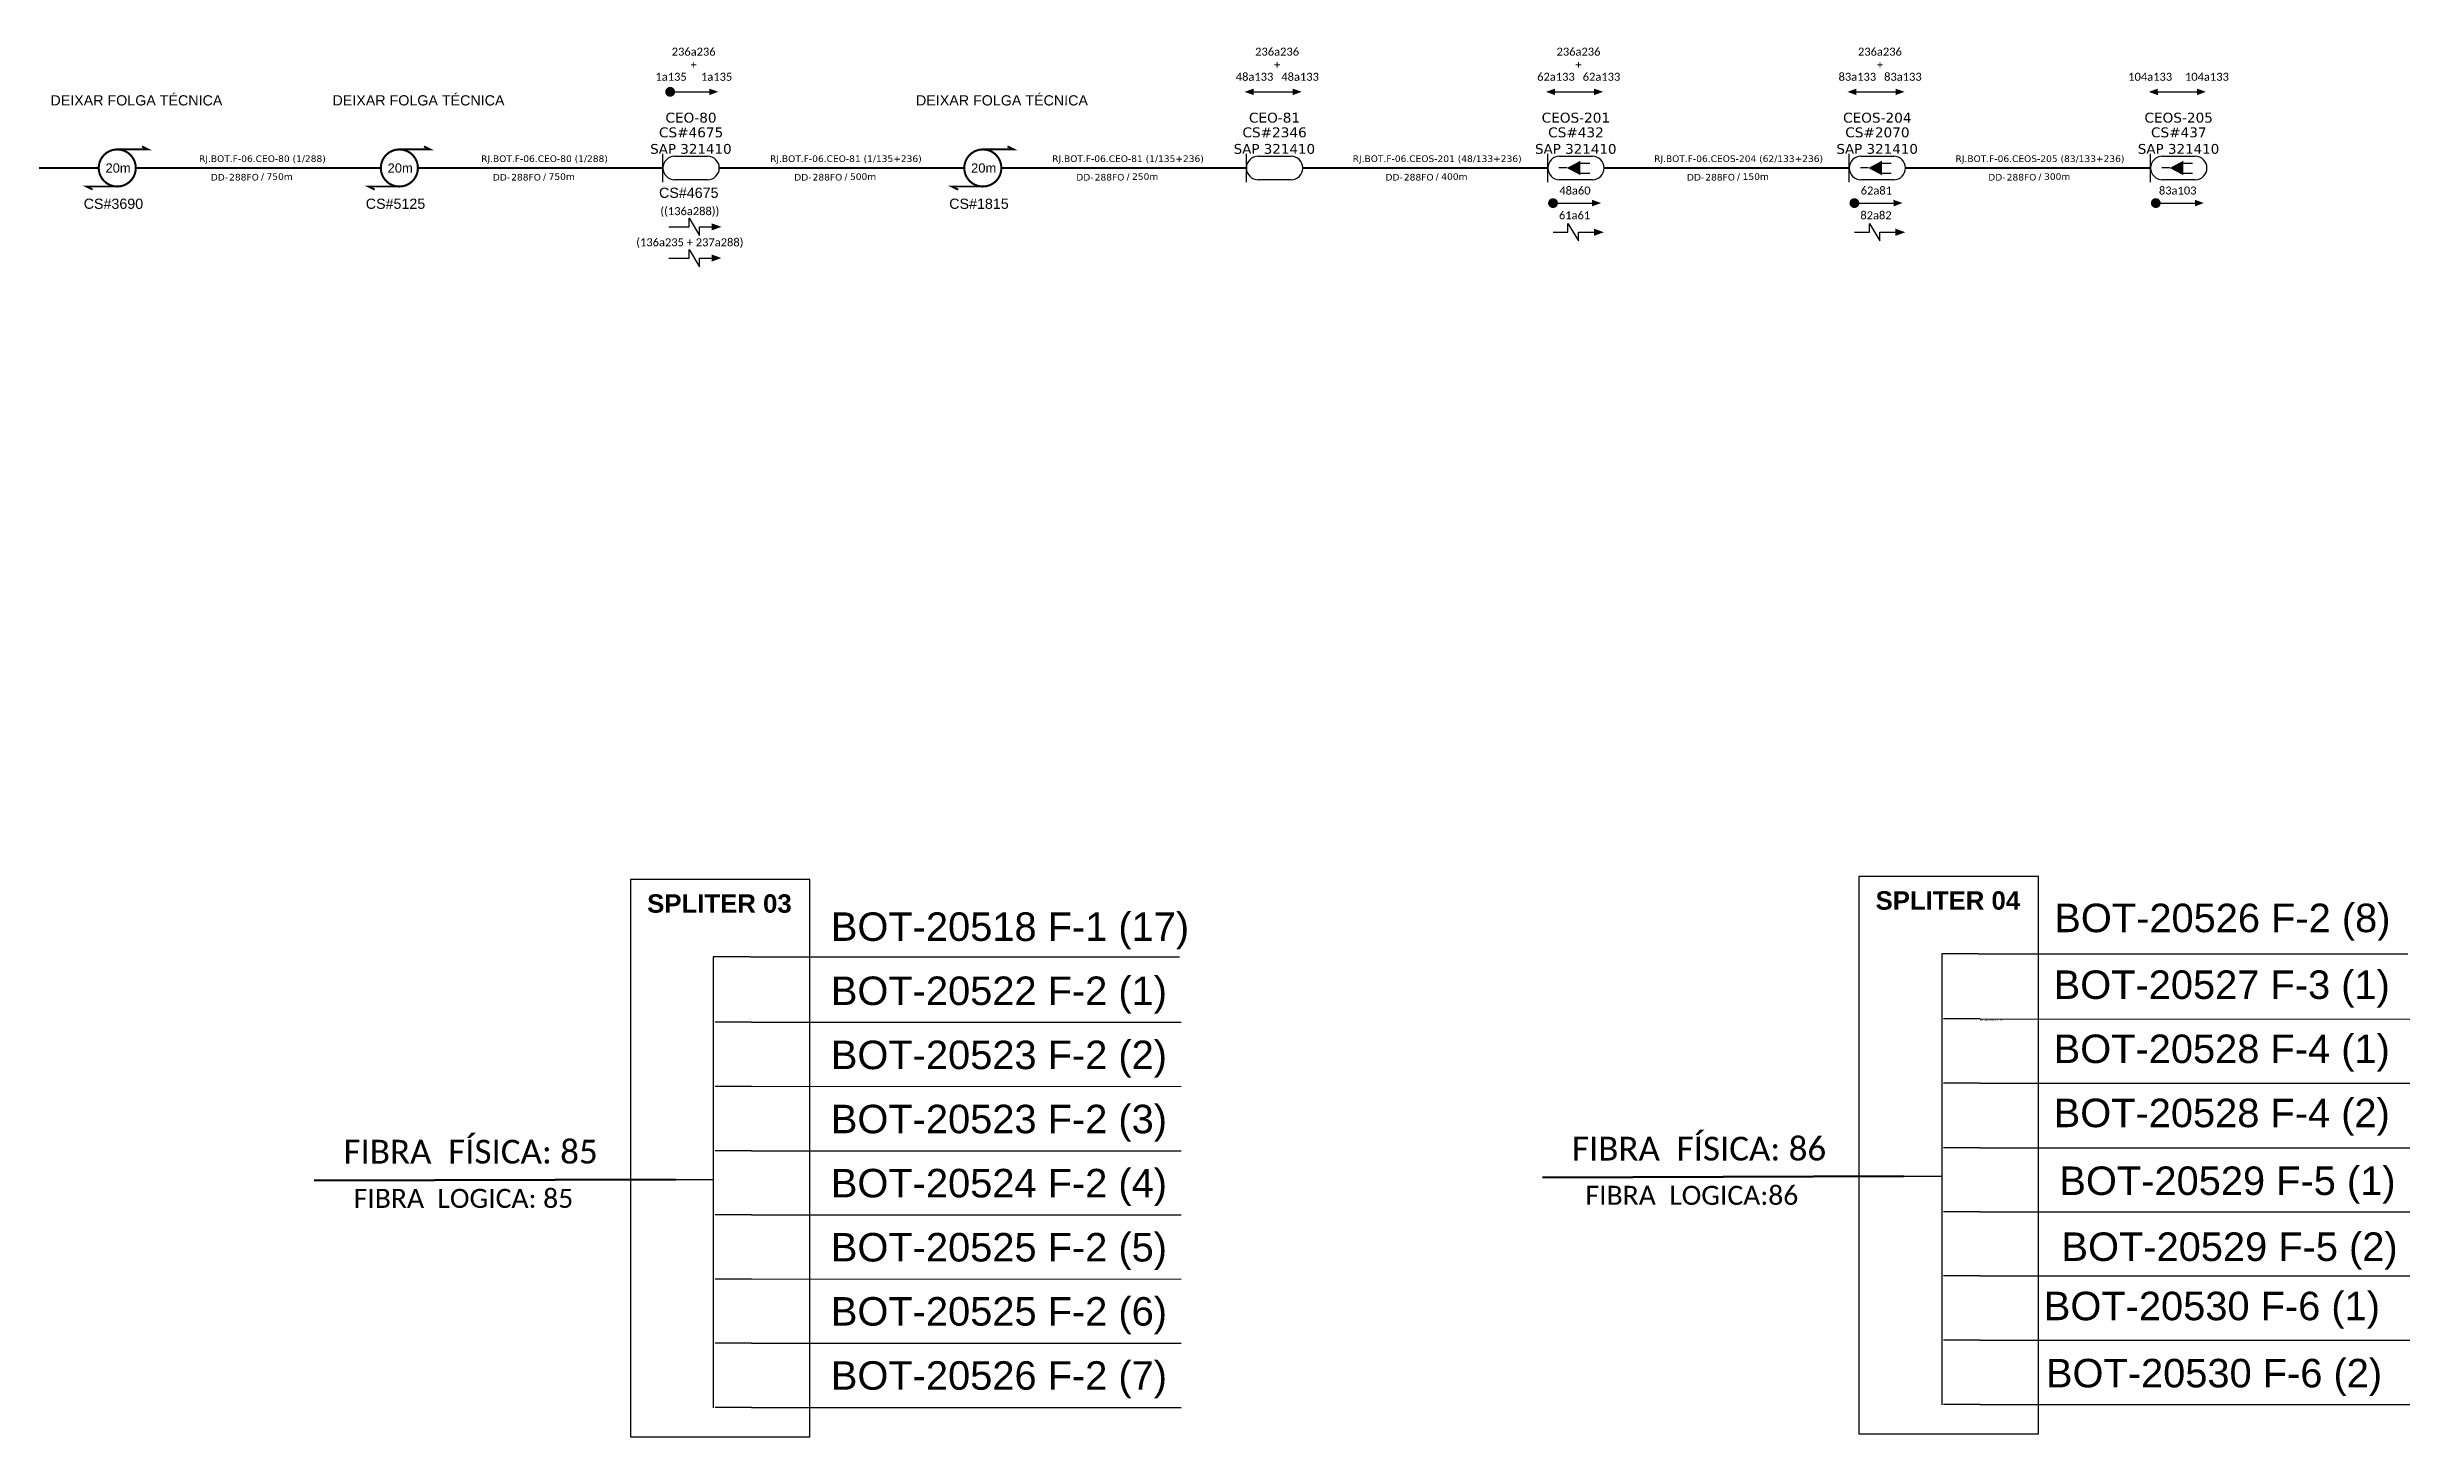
# Model space of a CAD drawing. Header units: millimetres. Extents: x 4089310 to 4461670, y -135350 to 284039.
# Drawn here: x 4190408 to 4293848, y 218167 to 278998 of the extents above; entities that cross this region are included whole.
import ezdxf
from ezdxf.enums import TextEntityAlignment as Align

# ---------------------------------------------------------------- set-up
doc = ezdxf.new("R2010")
doc.units = ezdxf.units.MM
for name, color, linetype in [('20.4-CEOS', 1, 'Continuous'), ('20.5-CABO AÉREO', 1, 'Continuous'), ('CEO', 1, 'Continuous'), ('SETA', 7, 'Continuous')]:
    doc.layers.add(name, color=color, linetype=linetype)
doc.layers.add('40.1-ETIQUETAS', color=1, linetype='Continuous', lineweight=20)
doc.styles.add('ARIAL', font='arial.ttf')
doc.styles.add('siredit', font='verdana.ttf')
doc.styles.get("Standard").update_dxf_attribs({"font": 'arial.ttf'})

# ---------------------------------------------------------------- blocks, each defined once
blk = doc.blocks.new('ETIQUETA_RS5F')
at = {"layer": '40.1-ETIQUETAS', "color": 0, "style": 'siredit'}
blk.add_text('/', height=1.5, dxfattribs=at).set_placement((1.55, -1.95), align=Align.MIDDLE_RIGHT)
for tag, p in [('ETIQUETA_R_SECUNDARIA', (1.18, 2.1)), ('ETIQUETA_R_PRIMARIA', (1.18, 4.1)), ('F_ATIVAS/F_MORTAS', (1.11, -4.24))]:
    blk.add_attdef(tag, text='', height=1.5, dxfattribs=at).set_placement(p, align=Align.MIDDLE_CENTER)
for tag, p in [('TIPO_CABO', (-6.62, -2.12)), ('CAP_CABO', (0.37, -2.09))]:
    blk.add_attdef(tag, text='', height=1.5, dxfattribs=at).set_placement(p, align=Align.MIDDLE_RIGHT)
blk.add_attdef('METROS', text='', height=1.5, dxfattribs=at).set_placement((2.11, -1.95), align=Align.MIDDLE_LEFT)
for tag, p in [('FUSÃO_1', (0.82, -8.39)), ('FUSÃO_2', (0.82, -10.6)), ('FUSÃO_3', (0.82, -12.93)), ('FUSÃO_4', (0.82, -15.14)), ('FUSÃO_5', (0.82, -17.16))]:
    blk.add_attdef(tag, text='', height=1.5, dxfattribs=at).set_placement(p, align=Align.CENTER)

msp = doc.modelspace()

# ---------------------------------------------------------------- linework, layer by layer
at = {"color": 7, "linetype": 'Continuous'}
for p, q in [((4219569, 239179), (4219569, 219432)), ((4221169, 239179), (4219569, 239179)), ((4273355, 239314), (4273355, 219566)), ((4274954, 239314), (4273355, 239314)), ((4221249, 236322), (4219650, 236322)), ((4275035, 236456), (4273436, 236456)), ((4221249, 233506), (4219650, 233506)), ((4275035, 233641), (4273436, 233641)), ((4221249, 230678), (4219650, 230678)), ((4275035, 230812), (4273436, 230812)), ((4217910, 229436), (4219562, 229436)), ((4271696, 229570), (4273348, 229570)), ((4221249, 227875), (4219650, 227875)), ((4275035, 228010), (4273436, 228010)), ((4221249, 225072), (4219650, 225072)), ((4275035, 225206), (4273436, 225206)), ((4221249, 222257), (4219650, 222257)), ((4275035, 222392), (4273436, 222392)), ((4221249, 219449), (4219650, 219449)), ((4275035, 219583), (4273436, 219583))]:
    msp.add_line(p, q, dxfattribs=at)
at = {"color": 10, "linetype": 'Continuous'}
for p, q in [((4221169, 239179), (4239981, 239173)), ((4274954, 239314), (4293767, 239308)), ((4221249, 236322), (4240062, 236316)), ((4275035, 236456), (4293848, 236451)), ((4221249, 233512), (4240062, 233506)), ((4275035, 233647), (4293848, 233641)), ((4221249, 230683), (4240062, 230678)), ((4275035, 230818), (4293848, 230812)), ((4221249, 227881), (4240062, 227875)), ((4275035, 228016), (4293848, 228010)), ((4221249, 225077), (4240062, 225072)), ((4275035, 225212), (4293848, 225206)), ((4275035, 222398), (4293848, 222392)), ((4221249, 222263), (4240062, 222257)), ((4221249, 219449), (4240061, 219443)), ((4275035, 219583), (4293847, 219578))]:
    msp.add_line(p, q, dxfattribs=at)
at = {"color": 1, "linetype": 'Continuous', "lineweight": 60}
for p, q in [((4217910, 229436), (4202093, 229386)), ((4271696, 229570), (4255879, 229520))]:
    msp.add_line(p, q, dxfattribs=at)
at = {"color": 0}
for points, const_width in [([(4217574, 277045, 1), (4217789, 277047, 1)], 215), ([(4193474, 274524, 1.0000125), (4193474, 272902, 0.9999784)], 90.1), ([(4205825, 274524, 1.0000125), (4205825, 272902, 0.9999784)], 90.1), ([(4231372, 274524, 1.0000125), (4231372, 272902, 0.9999784)], 90.1)]:
    msp.add_lwpolyline(points, format="xyb", close=True, dxfattribs=dict(at, const_width=const_width))
for points in [[(4217681, 277046), (4219394, 277046)], [(4243229, 277046), (4244941, 277046)], [(4218516, 271131), (4218516, 271511), (4218969, 270753), (4218970, 271131)], [(4218516, 269767), (4218516, 270147), (4218969, 269389), (4218970, 269767)]]:
    msp.add_lwpolyline(points, dxfattribs=at)
at = {"color": 7}
for points in [[(4256425, 277046), (4258138, 277046)], [(4269622, 277046), (4271334, 277046)], [(4282818, 277046), (4284530, 277046)], [(4256336, 272176), (4258049, 272176)], [(4269533, 272176), (4271245, 272176)], [(4282729, 272176), (4284441, 272176)], [(4256992, 270899), (4256992, 271278), (4257446, 270520), (4257446, 270899)], [(4270189, 270899), (4270189, 271278), (4270642, 270520), (4270643, 270899)]]:
    msp.add_lwpolyline(points, dxfattribs=at)
at = {"color": 0, "const_width": 84.5}
for points in [[(4193474, 274524), (4194825, 274524), (4194555, 274659)], [(4205825, 274524), (4207176, 274524), (4206906, 274659)], [(4231372, 274524), (4232724, 274524), (4232453, 274659)], [(4193474, 272902), (4192122, 272902), (4192392, 272767)], [(4205825, 272902), (4204473, 272902), (4204743, 272767)], [(4231372, 272902), (4230020, 272902), (4230290, 272767)]]:
    msp.add_lwpolyline(points, dxfattribs=at)
at = {"color": 7, "const_width": 215}
for points in [[(4256229, 272175, 1), (4256444, 272176, 1)], [(4269425, 272175, 1), (4269640, 272176, 1)], [(4282622, 272175, 1), (4282836, 272176, 1)]]:
    msp.add_lwpolyline(points, format="xyb", close=True, dxfattribs=at)
at = {"color": 7}
for points in [[(4215946, 218167), (4223803, 218167), (4223803, 242564), (4215946, 242564)], [(4269732, 218301), (4277589, 218301), (4277589, 242699), (4269732, 242699)]]:
    msp.add_lwpolyline(points, close=True, dxfattribs=at)
at = {"layer": '20.4-CEOS', "color": 0}
for p, q in [((4217878, 274227), (4219319, 274227)), ((4243425, 274227), (4244866, 274227)), ((4219319, 273200), (4217878, 273200)), ((4244866, 273200), (4243425, 273200))]:
    msp.add_line(p, q, dxfattribs=at)
at = {"layer": '20.4-CEOS', "color": 8}
for p, q in [((4256622, 274227), (4258062, 274227)), ((4269818, 274227), (4271259, 274227)), ((4283014, 274227), (4284455, 274227)), ((4258062, 273200), (4256622, 273200)), ((4271259, 273200), (4269818, 273200)), ((4284455, 273200), (4283014, 273200))]:
    msp.add_line(p, q, dxfattribs=at)
at = {"layer": '20.4-CEOS', "color": 0}
for points in [[(4217364, 273094), (4217364, 274332)], [(4242912, 273094), (4242912, 274332)]]:
    msp.add_lwpolyline(points, dxfattribs=at)
at = {"layer": '20.4-CEOS', "color": 8}
for points in [[(4256108, 273094), (4256108, 274332)], [(4269305, 273094), (4269305, 274332)], [(4282501, 273094), (4282501, 274332)], [(4256944, 273713), (4256598, 273713)], [(4257513, 273917), (4257950, 273917)], [(4257513, 273490), (4257950, 273490)], [(4270141, 273713), (4269794, 273713)], [(4270709, 273917), (4271146, 273917)], [(4270709, 273490), (4271146, 273490)], [(4283337, 273713), (4282991, 273713)], [(4283905, 273917), (4284343, 273917)], [(4283905, 273490), (4284343, 273490)]]:
    msp.add_lwpolyline(points, dxfattribs=at)
for points in [[(4256944, 273713, 0, 634, 0), (4257539, 273713, 634, 634, 0)], [(4270141, 273713, 0, 634, 0), (4270735, 273713, 634, 634, 0)], [(4283337, 273713, 0, 634, 0), (4283932, 273713, 634, 634, 0)]]:
    msp.add_lwpolyline(points, format="xyseb", dxfattribs=at)
at = {"layer": '20.4-CEOS', "color": 0}
for centre, start, end in [((4217878, 273713), 90, 270), ((4219319, 273713), 270, 90), ((4243425, 273713), 90, 270), ((4244866, 273713), 270, 90)]:
    msp.add_arc(centre, 514, start, end, dxfattribs=at)
at = {"layer": '20.4-CEOS', "color": 8}
for centre, start, end in [((4256622, 273713), 90, 270), ((4258062, 273713), 270, 90), ((4269818, 273713), 90, 270), ((4271259, 273713), 270, 90), ((4283014, 273713), 90, 270), ((4284455, 273713), 270, 90)]:
    msp.add_arc(centre, 514, start, end, dxfattribs=at)
at = {"layer": '20.5-CABO AÉREO', "color": 0, "ltscale": 8, "const_width": 85.8}
for points in [[(4181934, 273713), (4192662, 273713)], [(4194285, 273713), (4205013, 273713)], [(4206636, 273713), (4217364, 273713)]]:
    msp.add_lwpolyline(points, dxfattribs=at)
at = {"layer": '20.5-CABO AÉREO', "color": 5, "ltscale": 8, "const_width": 85.8}
for points in [[(4219832, 273713), (4230561, 273713)], [(4232183, 273713), (4242912, 273713)], [(4245379, 273713), (4256108, 273713)], [(4258576, 273713), (4269305, 273713)], [(4271772, 273713), (4282501, 273713)]]:
    msp.add_lwpolyline(points, dxfattribs=at)
at = {"layer": 'SETA', "color": 0}
for points in [[(4217626, 271131), (4218516, 271131)], [(4218970, 271131), (4219655, 271131)], [(4217626, 269767), (4218516, 269767)], [(4218970, 269767), (4219655, 269767)]]:
    msp.add_lwpolyline(points, dxfattribs=at)
at = {"layer": 'SETA', "color": 7}
for points in [[(4256336, 270899), (4256992, 270899)], [(4257446, 270899), (4258131, 270899)], [(4269533, 270899), (4270189, 270899)], [(4270643, 270899), (4271328, 270899)]]:
    msp.add_lwpolyline(points, dxfattribs=at)
at = {"layer": 'SETA', "color": 0}
for points in [[(4219393, 277189), (4219787, 277048), (4219395, 276903)], [(4243230, 276903), (4242836, 277044), (4243228, 277189)], [(4244940, 277189), (4245334, 277048), (4244942, 276903)], [(4219492, 271292), (4219924, 271135), (4219492, 270977)], [(4219492, 269928), (4219924, 269771), (4219492, 269613)]]:
    msp.add_solid(points, dxfattribs=at)
at = {"layer": 'SETA', "color": 7}
for points in [[(4256426, 276903), (4256032, 277044), (4256424, 277189)], [(4258137, 277189), (4258531, 277048), (4258138, 276903)], [(4269622, 276903), (4269228, 277044), (4269621, 277189)], [(4271333, 277189), (4271727, 277048), (4271335, 276903)], [(4282819, 276903), (4282425, 277044), (4282817, 277189)], [(4284530, 277189), (4284923, 277048), (4284531, 276903)], [(4258048, 272319), (4258442, 272178), (4258049, 272033)], [(4271244, 272319), (4271638, 272178), (4271246, 272033)], [(4284441, 272319), (4284835, 272178), (4284442, 272033)], [(4258131, 271056), (4258564, 270899), (4258131, 270741)], [(4271328, 271056), (4271760, 270899), (4271328, 270741)]]:
    msp.add_solid(points, dxfattribs=at)

# ---------------------------------------------------------------- block references
at = {"layer": '40.1-ETIQUETAS', "color": 7}
ref = msp.add_blockref('ETIQUETA_RS5F', (4251030, 273713), dxfattribs=dict(at, xscale=193.1179757991573, yscale=193.1179757991573, zscale=193.1179757991573))
ref.add_attrib('ETIQUETA_R_SECUNDARIA', 'RJ.BOT.F-06.CEOS-201 (48/133+236)', dxfattribs={"color": 1, "height": 289.68, "style": 'siredit'}).set_placement((4251264, 274120), align=Align.MIDDLE_CENTER)
ref.add_attrib('TIPO_CABO', 'DD-', dxfattribs={"color": 0, "height": 289.7, "style": 'siredit'}).set_placement((4249758, 273305), align=Align.MIDDLE_RIGHT)
ref.add_attrib('CAP_CABO', '288FO', dxfattribs={"color": 0, "height": 289.7, "style": 'siredit'}).set_placement((4251107, 273309), align=Align.MIDDLE_RIGHT)
ref.add_attrib('METROS', '400m', dxfattribs={"color": 0, "height": 289.7, "style": 'siredit'}).set_placement((4251444, 273336), align=Align.MIDDLE_LEFT)
ref = msp.add_blockref('ETIQUETA_RS5F', (4264226, 273713), dxfattribs=dict(at, xscale=193.1179757991573, yscale=193.1179757991573, zscale=193.1179757991573))
ref.add_attrib('ETIQUETA_R_SECUNDARIA', 'RJ.BOT.F-06.CEOS-204 (62/133+236)', dxfattribs={"color": 1, "height": 289.68, "style": 'siredit'}).set_placement((4264461, 274120), align=Align.MIDDLE_CENTER)
ref.add_attrib('TIPO_CABO', 'DD-', dxfattribs={"color": 0, "height": 289.7, "style": 'siredit'}).set_placement((4262955, 273305), align=Align.MIDDLE_RIGHT)
ref.add_attrib('CAP_CABO', '288FO', dxfattribs={"color": 0, "height": 289.7, "style": 'siredit'}).set_placement((4264303, 273309), align=Align.MIDDLE_RIGHT)
ref.add_attrib('METROS', '150m', dxfattribs={"color": 0, "height": 289.7, "style": 'siredit'}).set_placement((4264640, 273336), align=Align.MIDDLE_LEFT)
at = {"layer": '40.1-ETIQUETAS'}
ref = msp.add_blockref('ETIQUETA_RS5F', (4277423, 273713), dxfattribs=dict(at, xscale=193.1179757991573, yscale=193.1179757991573, zscale=193.1179757991573))
ref.add_attrib('ETIQUETA_R_SECUNDARIA', 'RJ.BOT.F-06.CEOS-205 (83/133+236)', dxfattribs={"color": 0, "height": 289.68, "style": 'siredit'}).set_placement((4277657, 274120), align=Align.MIDDLE_CENTER)
ref.add_attrib('TIPO_CABO', 'DD-', dxfattribs={"color": 0, "height": 289.7, "style": 'siredit'}).set_placement((4276151, 273305), align=Align.MIDDLE_RIGHT)
ref.add_attrib('CAP_CABO', '288FO', dxfattribs={"color": 0, "height": 289.7, "style": 'siredit'}).set_placement((4277500, 273309), align=Align.MIDDLE_RIGHT)
ref.add_attrib('METROS', '300m', dxfattribs={"color": 0, "height": 289.7, "style": 'siredit'}).set_placement((4277837, 273336), align=Align.MIDDLE_LEFT)

# ---------------------------------------------------------------- texts
at = {"color": 0, "style": 'ARIAL'}
for s, height, p in [('DEIXAR FOLGA TÉCNICA', 447.06, (4190547, 276451)), ('DEIXAR FOLGA TÉCNICA', 447.06, (4202898, 276451)), ('DEIXAR FOLGA TÉCNICA', 447.06, (4228445, 276451)), ('CS#3690', 447.1, (4192003, 271924)), ('CS#5125', 447.1, (4204354, 271924)), ('CS#4675', 447.1, (4217195, 272405)), ('CS#1815', 447.1, (4229901, 271924))]:
    msp.add_text(s, height=height, rotation=359.98667, dxfattribs=at).set_placement(p)
at = {"color": 0}
for p in [(4192959, 273510), (4205310, 273510), (4230858, 273510)]:
    msp.add_text('20m', height=405.5, dxfattribs=at).set_placement(p)
at = {"attachment_point": 5}
for s, insert, char_height, width in [('\\C10;\\fArial|b1|i0|c0|p34;\\H1x;SPLITER 04', (4273625, 241640), 807.24, 7857.39), ('\\C10;\\fArial|b1|i0|c0|p34;\\H1x;SPLITER 03', (4219839, 241506), 807.24, 7857.39), ('\\C7;\\fArial|b0|i0|;\\H1.0273588255048;01 ', (4221780, 239698), 807.24, 1618.87), ('\\C7;\\fArial|b0|i0|;\\H1.0273588255048;01 ', (4275566, 239833), 807.24, 1618.87), ('\\C7;\\fArial|b0|i0|;\\H1.0273588255048;02 ', (4221756, 236970), 807.24, 1708.9), ('\\C7;\\fArial|b0|i0|;\\H1.0273588255048;02 ', (4275542, 237104), 807.24, 1708.9), ('\\C7;\\fArial|b0|i0|;\\H1.0273588255048;03 ', (4221756, 234220), 807.24, 1571.48), ('\\C7;\\fArial|b0|i0|;\\H1.0273588255048;03 ', (4275542, 234354), 807.24, 1571.48), ('{\\fCalibri|b0|i0|c0|p34;\\C7;FIBRA  FÍSICA: 85}', (4208945, 230640), 1039.44, 15714.77), ('\\C7;\\fArial|b0|i0|;\\H1.0273588255048;04 ', (4221687, 231426), 807.24, 1708.9), ('{\\fCalibri|b0|i0|c0|p34;\\C7;FIBRA  FÍSICA: 86}', (4262731, 230774), 1039.44, 15714.77), ('\\C7;\\fArial|b0|i0|;\\H1.0273588255048;04 ', (4275473, 231561), 807.24, 1708.9), ('\\C7;\\fArial|b0|i0|;\\H1.0273588255048;1', (4217834, 230266), 807.24, 799.57), ('\\C7;\\fArial|b0|i0|;\\H1.0273588255048;1', (4271620, 230401), 807.24, 799.57), ('{\\fCalibri|b0|i0|c0|p34;\\C7;FIBRA  LOGICA: 85}', (4208631, 228597), 831.6, 15714.77), ('{\\fCalibri|b0|i0|c0|p34;\\C7;FIBRA  LOGICA:86}', (4262417, 228731), 831.6, 15714.77), ('\\C7;\\fArial|b0|i0|;\\H1.0273588255048;05 ', (4275414, 228645), 807.24, 2101.77), ('\\C7;\\fArial|b0|i0|;\\H1.0273588255048;05 ', (4221628, 228511), 807.24, 2101.77), ('\\C7;\\fArial|b0|i0|;\\H1.0273588255048;06 ', (4221687, 225719), 807.24, 1708.9), ('\\C7;\\fArial|b0|i0|;\\H1.0273588255048;06 ', (4275473, 225854), 807.24, 1708.9), ('\\C7;\\fArial|b0|i0|;\\H1.0273588255048;07 ', (4221687, 222826), 807.24, 1708.9), ('\\C7;\\fArial|b0|i0|;\\H1.0273588255048;07 ', (4275473, 222961), 807.24, 1708.9), ('\\C7;\\fArial|b0|i0|;\\H1.0273588255048;08 ', (4221687, 220076), 807.24, 1708.9), ('\\C7;\\fArial|b0|i0|;\\H1.0273588255048;08 ', (4275473, 220211), 807.24, 1708.9)]:
    msp.add_mtext(s, dxfattribs=dict(at, insert=insert, char_height=char_height, width=width))
at = {"char_height": 1247.34, "attachment_point": 4, "line_spacing_factor": 1.35, "style": 'ARIAL'}
for s, insert, width in [('BOT-20518 F-1 (17)\\PBOT-20522 F-2 (1)\\PBOT-20523 F-2 (2)\\PBOT-20523 F-2 (3)\\PBOT-20524 F-2 (4)\\PBOT-20525 F-2 (5)\\PBOT-20525 F-2 (6) \\PBOT-20526 F-2 (7)', (4224718, 230486), 27362.52), ('BOT-20526 F-2 (8)', (4278286, 240693), 22158.85), ('BOT-20527 F-3 (1)\\PBOT-20528 F-4 (1)\\PBOT-20528 F-4 (2)', (4278258, 234963), 22158.85), ('BOT-20529 F-5 (1)', (4278508, 229187), 22158.85), ('BOT-20529 F-5 (2)', (4278600, 226300), 22158.85), ('BOT-20530 F-6 (1)', (4277827, 223704), 22158.85), ('BOT-20530 F-6 (2)', (4277920, 220764), 22158.85)]:
    msp.add_mtext(s, dxfattribs=dict(at, insert=insert, width=width))
at = {"insert": (4275035, 236456), "char_height": 90.94, "attachment_point": 1}
msp.add_mtext('RE-4313 F-1 (18)', dxfattribs=at)
at = {"layer": '20.4-CEOS', "color": 0, "style": 'siredit'}
for s, height, p in [('CS#4675', 435.1, (4218599, 275273)), ('CS#2346', 435.1, (4244147, 275273)), ('SAP 321410', 429.2, (4218589, 274549)), ('SAP 321410', 429.2, (4244136, 274549))]:
    msp.add_text(s, height=height, dxfattribs=at).set_placement(p, align=Align.MIDDLE_CENTER)
at = {"layer": '20.4-CEOS', "color": 7, "style": 'siredit'}
for s, height, p in [('CS#432', 435.1, (4257343, 275273)), ('CS#2070', 435.1, (4270540, 275273)), ('CS#437', 435.1, (4283736, 275273)), ('SAP 321410', 429.2, (4257332, 274549)), ('SAP 321410', 429.2, (4270529, 274549)), ('SAP 321410', 429.2, (4283725, 274549))]:
    msp.add_text(s, height=height, dxfattribs=at).set_placement(p, align=Align.MIDDLE_CENTER)
at = {"layer": '40.1-ETIQUETAS', "color": 0, "style": 'siredit'}
for p in [(4199829, 274120), (4212180, 274120)]:
    msp.add_text('RJ.BOT.F-06.CEO-80 (1/288)', height=289.68, dxfattribs=at).set_placement(p, align=Align.MIDDLE_CENTER)
at = {"layer": '40.1-ETIQUETAS', "color": 1, "style": 'siredit'}
for p in [(4225376, 274120), (4237727, 274120)]:
    msp.add_text('RJ.BOT.F-06.CEO-81 (1/135+236)', height=289.68, dxfattribs=at).set_placement(p, align=Align.MIDDLE_CENTER)
at = {"layer": '40.1-ETIQUETAS', "color": 0, "style": 'siredit'}
for s, height, p in [('DD-', 289.7, (4198323, 273305)), ('288FO', 289.7, (4199671, 273309)), ('/', 290, (4199899, 273336)), ('DD-', 289.7, (4210673, 273305)), ('288FO', 289.7, (4212022, 273309)), ('/', 290, (4212250, 273336)), ('DD-', 289.7, (4223870, 273305)), ('288FO', 289.7, (4225218, 273309)), ('/', 290, (4225447, 273336)), ('DD-', 289.7, (4236221, 273305)), ('288FO', 289.7, (4237569, 273309)), ('/', 290, (4237798, 273336))]:
    msp.add_text(s, height=height, dxfattribs=at).set_placement(p, align=Align.MIDDLE_RIGHT)
for s, p in [('750m', (4200008, 273336)), ('750m', (4212359, 273336)), ('500m', (4225555, 273336)), ('250m', (4237906, 273336))]:
    msp.add_text(s, height=289.7, dxfattribs=at).set_placement(p, align=Align.MIDDLE_LEFT)
at = {"layer": '40.1-ETIQUETAS', "color": 0, "width": 5985.51, "attachment_point": 5, "style": 'ARIAL'}
for s, insert, char_height in [('{\\fCalibri|b0|i0|c0|p34;\\C1;236a236}', (4218710, 278803), 350.4), ('+', (4218710, 278234), 350), ('{\\fCalibri|b0|i0|c0|p34;\\C1;236a236}', (4244257, 278803), 350.4), ('+', (4244257, 278234), 350), ('{\\fCalibri|b0|i0|c0|p34;\\C1;236a236}', (4257453, 278803), 350.4), ('+', (4257453, 278234), 350), ('{\\fCalibri|b0|i0|c0|p34;\\C1;236a236}', (4270650, 278803), 350.4), ('+', (4270650, 278234), 350), ('{\\fCalibri|b0|i0|c0|p34;1a135}', (4217722, 277704), 350.4), ('{\\fCalibri|b0|i0|c0|p34;1a135}', (4219716, 277704), 350.4), ('{\\fCalibri|b0|i0|c0|p34;48a133}', (4243269, 277704), 350.4), ('{\\fCalibri|b0|i0|c0|p34;48a133}', (4245264, 277704), 350.4), ('{\\fCalibri|b0|i0|c0|p34;62a133}', (4256466, 277704), 350.4), ('{\\fCalibri|b0|i0|c0|p34;62a133}', (4258460, 277704), 350.4), ('{\\fCalibri|b0|i0|c0|p34;83a133}', (4269662, 277704), 350.4), ('{\\fCalibri|b0|i0|c0|p34;83a133}', (4271656, 277704), 350.4), ('{\\fCalibri|b0|i0|c0|p34;104a133}', (4282483, 277704), 350.4), ('{\\fCalibri|b0|i0|c0|p34;104a133}', (4284968, 277704), 350.4), ('{\\fCalibri|b0|i0|c0|p34;48a60}', (4257296, 272723), 350.4), ('{\\fCalibri|b0|i0|c0|p34;62a81}', (4270493, 272723), 350.4), ('{\\fCalibri|b0|i0|c0|p34;61a61}', (4257281, 271641), 350.4), ('{\\fCalibri|b0|i0|c0|p34;82a82}', (4270478, 271641), 350.4), ('{\\fCalibri|b0|i0|c0|p34;\\C5;(136a235 + 237a288)}', (4218543, 270422), 350.4)]:
    msp.add_mtext(s, dxfattribs=dict(at, insert=insert, char_height=char_height))
at = {"layer": '40.1-ETIQUETAS', "color": 3, "insert": (4218543, 271786), "char_height": 350.4, "width": 5985.51, "attachment_point": 5, "style": 'ARIAL'}
msp.add_mtext('{\\fCalibri|b0|i0|c0|p34;\\C7;((136a288))}', dxfattribs=at)
at = {"layer": '40.1-ETIQUETAS', "color": 7, "insert": (4283689, 272723), "char_height": 350.4, "width": 5985.51, "attachment_point": 5, "style": 'ARIAL'}
msp.add_mtext('{\\fCalibri|b0|i0|c0|p34;83a103}', dxfattribs=at)
at = {"layer": 'CEO', "color": 0, "style": 'siredit'}
for s, p in [('CEO-80', (4218594, 275916)), ('CEO-81', (4244142, 275916))]:
    msp.add_text(s, height=435.1, dxfattribs=at).set_placement(p, align=Align.MIDDLE_CENTER)
at = {"layer": 'CEO', "color": 7, "style": 'siredit'}
for s, p in [('CEOS-201', (4257338, 275916)), ('CEOS-204', (4270535, 275916)), ('CEOS-205', (4283731, 275916))]:
    msp.add_text(s, height=435.1, dxfattribs=at).set_placement(p, align=Align.MIDDLE_CENTER)

doc.saveas('drawing.dxf')
